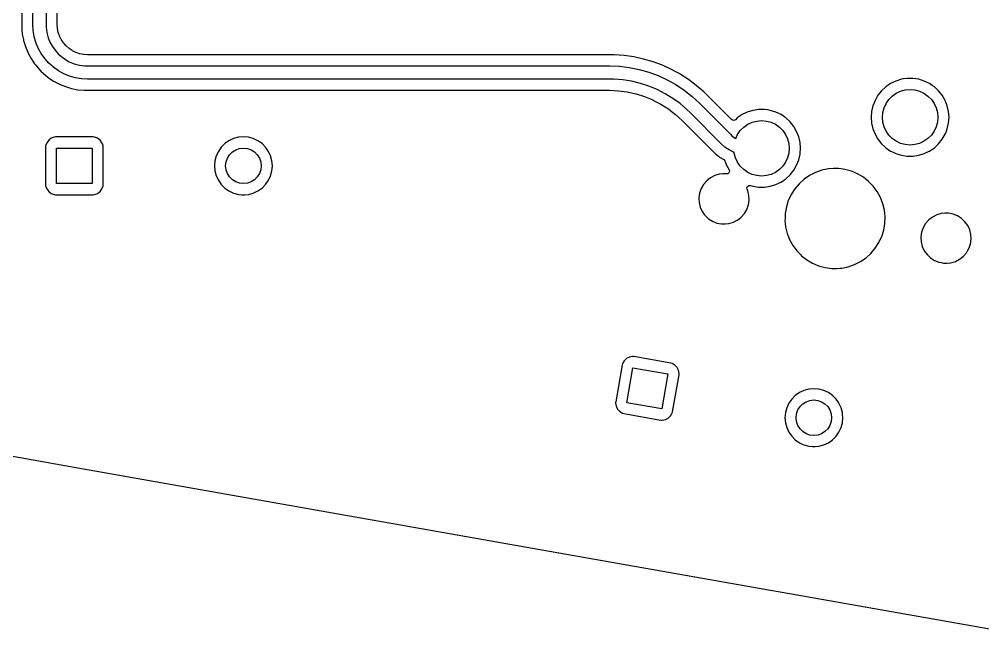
# Model space of a CAD drawing. Extents: x 68 to 346, y -197 to -84.
# Drawn here: x 126.09 to 169.51, y -195.91 to -167.78 of the extents above; entities that cross this region are included whole.
import ezdxf

# ---------------------------------------------------------------- set-up
doc = ezdxf.new("R2010")
doc.units = 0
doc.layers.add('BLACK', color=7, linetype='CONTINUOUS')

msp = doc.modelspace()

# ---------------------------------------------------------------- linework, layer by layer
at = {"layer": 'BLACK', "linetype": 'CONTINUOUS'}
for p, q in [((126.2, -159.613), (126.2, -168.059)), ((126.7, -168.012), (126.7, -159.648)), ((127.3, -159.648), (127.3, -168.012)), ((127.8, -167.928), (127.8, -159.732)), ((126.716, -168.288), (126.7, -168.012)), ((126.7, -168.012), (126.7, -168.012)), ((127.3, -168.012), (127.3, -168.012)), ((127.3, -168.012), (127.3, -168.012)), ((127.3, -168.012), (127.3, -168.134)), ((127.8, -168.009), (127.801, -167.928)), ((127.801, -167.928), (127.8, -167.928)), ((127.8, -168.01), (127.8, -168.009)), ((127.801, -168.014), (127.8, -168.01)), ((127.812, -168.186), (127.801, -168.014)), ((126.2, -168.059), (126.2, -168.059)), ((126.2, -168.059), (126.2, -168.158)), ((126.2, -168.158), (126.2, -168.158)), ((126.2, -168.158), (126.211, -168.27)), ((126.211, -168.27), (126.228, -168.448)), ((126.228, -168.448), (126.228, -168.448)), ((126.228, -168.448), (126.277, -168.692)), ((126.762, -168.561), (126.716, -168.288)), ((127.3, -168.134), (127.332, -168.377)), ((127.332, -168.377), (127.395, -168.614)), ((127.813, -168.194), (127.812, -168.186)), ((127.846, -168.362), (127.813, -168.194)), ((127.848, -168.37), (127.846, -168.362)), ((127.875, -168.448), (127.848, -168.37)), ((127.898, -168.516), (127.875, -168.448)), ((126.277, -168.692), (126.285, -168.734)), ((126.285, -168.734), (126.37, -169.013)), ((126.839, -168.827), (126.762, -168.561)), ((126.944, -169.083), (126.839, -168.827)), ((127.395, -168.614), (127.489, -168.84)), ((127.489, -168.84), (127.611, -169.052)), ((127.903, -168.531), (127.898, -168.516)), ((127.906, -168.539), (127.903, -168.531)), ((127.982, -168.692), (127.906, -168.539)), ((127.986, -168.699), (127.982, -168.692)), ((128.081, -168.841), (127.986, -168.699)), ((128.086, -168.848), (128.081, -168.841)), ((128.112, -168.878), (128.086, -168.848)), ((128.198, -168.976), (128.112, -168.878)), ((126.37, -169.013), (126.37, -169.013)), ((126.37, -169.013), (126.37, -169.013)), ((126.37, -169.013), (126.47, -169.255)), ((126.47, -169.255), (126.481, -169.283)), ((126.481, -169.283), (126.55, -169.411)), ((127.078, -169.325), (126.944, -169.083)), ((127.238, -169.551), (127.078, -169.325)), ((127.611, -169.052), (127.761, -169.246)), ((127.761, -169.246), (127.847, -169.333)), ((127.847, -169.333), (127.847, -169.333)), ((127.847, -169.333), (127.934, -169.419)), ((128.204, -168.982), (128.198, -168.976)), ((128.332, -169.094), (128.204, -168.982)), ((128.339, -169.099), (128.332, -169.094)), ((128.481, -169.194), (128.339, -169.099)), ((128.488, -169.198), (128.481, -169.194)), ((128.602, -169.255), (128.488, -169.198)), ((128.641, -169.274), (128.602, -169.255)), ((128.649, -169.277), (128.641, -169.274)), ((128.81, -169.332), (128.649, -169.277)), ((128.818, -169.334), (128.81, -169.332)), ((128.986, -169.367), (128.818, -169.334)), ((126.55, -169.411), (126.619, -169.54)), ((126.619, -169.54), (126.619, -169.54)), ((126.619, -169.54), (126.781, -169.782)), ((126.781, -169.782), (126.837, -169.851)), ((127.423, -169.757), (127.238, -169.551)), ((127.629, -169.942), (127.423, -169.757)), ((127.423, -169.757), (127.423, -169.757)), ((127.934, -169.419), (128.128, -169.569)), ((128.128, -169.569), (128.34, -169.691)), ((128.34, -169.691), (128.566, -169.785)), ((128.566, -169.785), (128.803, -169.848)), ((128.994, -169.368), (128.986, -169.367)), ((129.166, -169.379), (128.994, -169.368)), ((129.17, -169.379), (129.166, -169.379)), ((129.255, -169.379), (129.17, -169.379)), ((152.731, -169.379), (129.255, -169.379)), ((129.255, -169.379), (129.255, -169.379)), ((152.909, -169.38), (152.731, -169.379)), ((152.731, -169.379), (152.731, -169.379)), ((153.354, -169.411), (152.909, -169.38)), ((153.795, -169.475), (153.354, -169.411)), ((154.231, -169.57), (153.795, -169.475)), ((154.659, -169.695), (154.231, -169.57)), ((154.231, -169.57), (154.231, -169.57)), ((155.076, -169.851), (154.659, -169.695)), ((126.837, -169.851), (126.966, -170.008)), ((126.966, -170.008), (126.966, -170.008)), ((126.966, -170.008), (127.009, -170.052)), ((127.009, -170.052), (127.009, -170.052)), ((127.009, -170.052), (127.033, -170.075)), ((127.033, -170.075), (127.033, -170.075)), ((127.033, -170.075), (127.069, -170.111)), ((127.069, -170.111), (127.069, -170.111)), ((127.069, -170.111), (127.172, -170.214)), ((127.172, -170.214), (127.398, -170.399)), ((127.855, -170.102), (127.629, -169.942)), ((128.097, -170.236), (127.855, -170.102)), ((128.803, -169.848), (129.046, -169.88)), ((129.046, -169.88), (129.168, -169.88)), ((129.168, -169.88), (129.168, -169.88)), ((129.168, -169.88), (129.168, -169.88)), ((129.168, -169.88), (152.686, -169.88)), ((152.686, -169.88), (152.686, -169.88)), ((152.686, -169.88), (152.686, -169.88)), ((152.686, -169.88), (153.137, -169.898)), ((153.137, -169.898), (153.584, -169.951)), ((153.584, -169.951), (154.026, -170.039)), ((154.026, -170.039), (154.46, -170.161)), ((154.46, -170.161), (154.883, -170.317)), ((155.482, -170.036), (155.076, -169.851)), ((155.076, -169.851), (155.076, -169.851)), ((155.076, -169.851), (155.076, -169.851)), ((155.619, -170.111), (155.482, -170.036)), ((155.825, -170.224), (155.619, -170.111)), ((127.398, -170.399), (127.398, -170.399)), ((127.398, -170.399), (127.398, -170.399)), ((127.398, -170.399), (127.64, -170.561)), ((127.64, -170.561), (127.64, -170.561)), ((127.64, -170.561), (127.64, -170.561)), ((127.64, -170.561), (127.897, -170.699)), ((128.353, -170.342), (128.097, -170.236)), ((128.619, -170.418), (128.353, -170.342)), ((128.892, -170.464), (128.619, -170.418)), ((129.168, -170.48), (128.892, -170.464)), ((152.686, -170.48), (129.168, -170.48)), ((129.168, -170.48), (129.168, -170.48)), ((129.168, -170.48), (129.168, -170.48)), ((152.888, -170.48), (152.686, -170.48)), ((153.291, -170.512), (152.888, -170.48)), ((153.69, -170.575), (153.291, -170.512)), ((154.083, -170.669), (153.69, -170.575)), ((154.883, -170.317), (155.293, -170.506)), ((155.293, -170.506), (155.686, -170.726)), ((155.873, -170.25), (155.825, -170.224)), ((156.248, -170.491), (155.873, -170.25)), ((156.605, -170.758), (156.248, -170.491)), ((156.248, -170.491), (156.248, -170.491)), ((165.599, -170.561), (165.362, -170.675)), ((165.85, -170.484), (165.599, -170.561)), ((165.947, -170.469), (165.85, -170.484)), ((165.85, -170.484), (165.85, -170.484)), ((165.85, -170.484), (165.85, -170.484)), ((166.109, -170.445), (165.947, -170.469)), ((166.371, -170.445), (166.109, -170.445)), ((166.109, -170.445), (166.109, -170.445)), ((166.506, -170.465), (166.371, -170.445)), ((166.371, -170.445), (166.371, -170.445)), ((166.631, -170.484), (166.506, -170.465)), ((166.881, -170.561), (166.631, -170.484)), ((166.631, -170.484), (166.631, -170.484)), ((166.631, -170.484), (166.631, -170.484)), ((167.118, -170.675), (166.881, -170.561)), ((166.881, -170.561), (166.881, -170.561)), ((127.897, -170.699), (128.167, -170.81)), ((128.167, -170.81), (128.446, -170.895)), ((128.446, -170.895), (128.732, -170.952)), ((128.732, -170.952), (129.022, -170.981)), ((129.022, -170.981), (129.168, -170.981)), ((129.168, -170.981), (152.686, -170.981)), ((152.686, -170.981), (153.088, -170.998)), ((153.088, -170.998), (153.093, -170.999)), ((153.093, -170.999), (153.489, -171.051)), ((153.489, -171.051), (153.495, -171.052)), ((153.495, -171.052), (153.885, -171.138)), ((154.467, -170.794), (154.083, -170.669)), ((154.84, -170.949), (154.467, -170.794)), ((155.2, -171.132), (154.84, -170.949)), ((155.686, -170.726), (156.061, -170.977)), ((156.061, -170.977), (156.415, -171.256)), ((156.942, -171.05), (156.605, -170.758)), ((156.605, -170.758), (156.605, -170.758)), ((156.974, -171.082), (156.942, -171.05)), ((157.067, -171.175), (156.974, -171.082)), ((164.953, -171.001), (164.79, -171.206)), ((165.146, -170.823), (164.953, -171.001)), ((165.362, -170.675), (165.146, -170.823)), ((165.362, -170.675), (165.362, -170.675)), ((165.615, -171.113), (165.813, -171.021)), ((165.813, -171.021), (166.023, -170.964)), ((166.023, -170.964), (166.24, -170.945)), ((166.24, -170.945), (166.457, -170.964)), ((166.457, -170.964), (166.668, -171.021)), ((166.668, -171.021), (166.865, -171.113)), ((167.24, -170.758), (167.118, -170.675)), ((167.118, -170.675), (167.118, -170.675)), ((167.118, -170.675), (167.118, -170.675)), ((167.118, -170.675), (167.118, -170.675)), ((167.335, -170.823), (167.24, -170.758)), ((167.527, -171.001), (167.335, -170.823)), ((167.691, -171.206), (167.527, -171.001)), ((167.527, -171.001), (167.527, -171.001)), ((167.527, -171.001), (167.527, -171.001)), ((153.885, -171.138), (153.89, -171.139)), ((153.89, -171.139), (154.271, -171.26)), ((154.271, -171.26), (154.276, -171.261)), ((154.276, -171.261), (154.35, -171.292)), ((154.35, -171.292), (154.645, -171.414)), ((154.645, -171.414), (154.65, -171.417)), ((154.65, -171.417), (155.004, -171.601)), ((155.545, -171.343), (155.2, -171.132)), ((155.872, -171.581), (155.545, -171.343)), ((156.415, -171.256), (156.746, -171.562)), ((158.192, -172.3), (157.067, -171.175)), ((157.067, -171.175), (157.067, -171.175)), ((164.659, -171.434), (164.563, -171.678)), ((164.79, -171.206), (164.659, -171.434)), ((165.158, -171.57), (165.283, -171.392)), ((165.283, -171.392), (165.437, -171.238)), ((165.437, -171.238), (165.615, -171.113)), ((166.865, -171.113), (167.044, -171.238)), ((167.044, -171.238), (167.198, -171.392)), ((167.198, -171.392), (167.323, -171.57)), ((167.822, -171.434), (167.691, -171.206)), ((167.918, -171.678), (167.822, -171.434)), ((155.004, -171.601), (155.009, -171.604)), ((155.009, -171.604), (155.346, -171.818)), ((155.346, -171.818), (155.35, -171.821)), ((155.35, -171.821), (155.551, -171.976)), ((156.179, -171.843), (155.872, -171.581)), ((156.322, -171.986), (156.179, -171.843)), ((156.746, -171.562), (156.746, -171.562)), ((156.746, -171.562), (158.145, -172.961)), ((159.155, -171.883), (158.904, -171.96)), ((159.253, -171.868), (159.155, -171.883)), ((159.155, -171.883), (159.155, -171.883)), ((159.155, -171.883), (159.155, -171.883)), ((159.414, -171.844), (159.253, -171.868)), ((159.677, -171.844), (159.414, -171.844)), ((159.414, -171.844), (159.414, -171.844)), ((159.811, -171.864), (159.677, -171.844)), ((159.677, -171.844), (159.677, -171.844)), ((159.936, -171.883), (159.811, -171.864)), ((160.187, -171.96), (159.936, -171.883)), ((159.936, -171.883), (159.936, -171.883)), ((159.936, -171.883), (159.936, -171.883)), ((164.504, -171.934), (164.485, -172.195)), ((164.563, -171.678), (164.504, -171.934)), ((164.504, -171.934), (164.504, -171.934)), ((164.563, -171.678), (164.563, -171.678)), ((165.009, -171.978), (165.066, -171.768)), ((165.066, -171.768), (165.158, -171.57)), ((167.323, -171.57), (167.415, -171.768)), ((167.415, -171.768), (167.471, -171.978)), ((167.976, -171.934), (167.918, -171.678)), ((167.996, -172.195), (167.976, -171.934)), ((167.976, -171.934), (167.976, -171.934)), ((167.976, -171.934), (167.976, -171.934)), ((155.551, -171.976), (155.667, -172.065)), ((155.667, -172.065), (155.671, -172.068)), ((155.671, -172.068), (155.968, -172.34)), ((155.968, -172.34), (157.4, -173.772)), ((157.721, -173.385), (156.322, -171.986)), ((156.322, -171.986), (156.322, -171.986)), ((158.232, -172.326), (158.192, -172.3)), ((158.301, -172.334), (158.232, -172.326)), ((158.364, -172.303), (158.301, -172.334)), ((158.451, -172.222), (158.364, -172.303)), ((158.668, -172.074), (158.451, -172.222)), ((158.904, -171.96), (158.668, -172.074)), ((158.668, -172.074), (158.668, -172.074)), ((159.118, -172.419), (159.328, -172.363)), ((159.328, -172.363), (159.546, -172.344)), ((159.546, -172.344), (159.763, -172.363)), ((159.763, -172.363), (159.973, -172.419)), ((160.423, -172.074), (160.187, -171.96)), ((160.187, -171.96), (160.187, -171.96)), ((160.601, -172.195), (160.423, -172.074)), ((160.423, -172.074), (160.423, -172.074)), ((160.423, -172.074), (160.423, -172.074)), ((160.423, -172.074), (160.423, -172.074)), ((160.64, -172.222), (160.601, -172.195)), ((160.601, -172.195), (160.601, -172.195)), ((160.832, -172.4), (160.64, -172.222)), ((164.485, -172.195), (164.485, -172.195)), ((164.485, -172.195), (164.504, -172.457)), ((164.99, -172.195), (165.009, -171.978)), ((165.009, -172.412), (164.99, -172.195)), ((167.471, -171.978), (167.49, -172.195)), ((167.49, -172.195), (167.471, -172.412)), ((167.976, -172.457), (167.996, -172.195)), ((167.996, -172.195), (167.996, -172.195)), ((158.463, -172.969), (158.588, -172.791)), ((158.588, -172.791), (158.742, -172.637)), ((158.742, -172.637), (158.921, -172.512)), ((158.921, -172.512), (159.118, -172.419)), ((159.973, -172.419), (160.171, -172.512)), ((160.171, -172.512), (160.349, -172.637)), ((160.349, -172.637), (160.503, -172.791)), ((160.503, -172.791), (160.628, -172.969)), ((160.996, -172.605), (160.832, -172.4)), ((160.832, -172.4), (160.832, -172.4)), ((160.832, -172.4), (160.832, -172.4)), ((161.127, -172.832), (160.996, -172.605)), ((164.504, -172.457), (164.504, -172.457)), ((164.504, -172.457), (164.563, -172.713)), ((164.563, -172.713), (164.563, -172.713)), ((164.563, -172.713), (164.563, -172.713)), ((164.563, -172.713), (164.659, -172.957)), ((165.066, -172.623), (165.009, -172.412)), ((165.158, -172.82), (165.066, -172.623)), ((165.283, -172.999), (165.158, -172.82)), ((167.323, -172.82), (167.198, -172.999)), ((167.415, -172.623), (167.323, -172.82)), ((167.471, -172.412), (167.415, -172.623)), ((167.822, -172.957), (167.876, -172.818)), ((167.876, -172.818), (167.918, -172.713)), ((167.918, -172.713), (167.976, -172.457)), ((167.976, -172.457), (167.976, -172.457)), ((127.415, -173.225), (127.329, -173.34)), ((127.53, -173.139), (127.415, -173.225)), ((127.415, -173.225), (127.415, -173.225)), ((127.665, -173.089), (127.53, -173.139)), ((127.53, -173.139), (127.53, -173.139)), ((127.725, -173.082), (127.665, -173.089)), ((129.42, -173.082), (127.725, -173.082)), ((127.725, -173.082), (127.725, -173.082)), ((129.48, -173.089), (129.42, -173.082)), ((129.42, -173.082), (129.42, -173.082)), ((129.42, -173.082), (129.42, -173.082)), ((129.42, -173.082), (129.42, -173.082)), ((129.615, -173.139), (129.48, -173.089)), ((129.48, -173.089), (129.48, -173.089)), ((129.73, -173.225), (129.615, -173.139)), ((129.615, -173.139), (129.615, -173.139)), ((129.816, -173.34), (129.73, -173.225)), ((129.73, -173.225), (129.73, -173.225)), ((135.54, -173.252), (135.353, -173.383)), ((135.746, -173.156), (135.54, -173.252)), ((135.54, -173.252), (135.54, -173.252)), ((135.966, -173.097), (135.746, -173.156)), ((135.746, -173.156), (135.746, -173.156)), ((136.192, -173.077), (135.966, -173.097)), ((135.966, -173.097), (135.966, -173.097)), ((136.193, -173.077), (136.192, -173.077)), ((136.419, -173.097), (136.193, -173.077)), ((136.639, -173.156), (136.419, -173.097)), ((136.419, -173.097), (136.419, -173.097)), ((136.419, -173.097), (136.419, -173.097)), ((136.419, -173.097), (136.419, -173.097)), ((136.419, -173.097), (136.419, -173.097)), ((136.845, -173.252), (136.639, -173.156)), ((136.639, -173.156), (136.639, -173.156)), ((137.032, -173.383), (136.845, -173.252)), ((136.845, -173.252), (136.845, -173.252)), ((158.145, -172.961), (158.145, -172.961)), ((158.145, -172.961), (158.145, -172.961)), ((158.145, -172.961), (158.145, -172.961)), ((158.145, -172.961), (158.208, -173.024)), ((158.208, -173.024), (158.353, -173.129)), ((158.353, -173.129), (158.382, -173.144)), ((158.382, -173.144), (158.463, -172.969)), ((160.628, -172.969), (160.72, -173.167)), ((160.72, -173.167), (160.777, -173.377)), ((161.223, -173.077), (161.127, -172.832)), ((161.281, -173.332), (161.223, -173.077)), ((164.659, -172.957), (164.79, -173.184)), ((164.79, -173.184), (164.843, -173.251)), ((164.843, -173.251), (164.953, -173.389)), ((165.437, -173.153), (165.283, -172.999)), ((165.615, -173.278), (165.437, -173.153)), ((167.044, -173.153), (166.865, -173.278)), ((167.198, -172.999), (167.044, -173.153)), ((167.527, -173.389), (167.691, -173.184)), ((167.691, -173.184), (167.822, -172.957)), ((127.278, -173.475), (127.272, -173.535)), ((127.272, -173.535), (127.272, -173.535)), ((127.272, -173.535), (127.272, -173.535)), ((127.272, -173.535), (127.272, -175.23)), ((127.329, -173.34), (127.278, -173.475)), ((127.329, -173.34), (127.329, -173.34)), ((127.772, -175.183), (127.772, -173.583)), ((127.772, -173.583), (129.373, -173.583)), ((129.373, -173.583), (129.373, -175.183)), ((129.837, -173.397), (129.816, -173.34)), ((129.816, -173.34), (129.816, -173.34)), ((129.867, -173.475), (129.837, -173.397)), ((129.873, -173.535), (129.867, -173.475)), ((129.873, -174.383), (129.873, -173.535)), ((135.192, -173.543), (135.062, -173.73)), ((135.353, -173.383), (135.192, -173.543)), ((135.694, -173.757), (135.845, -173.662)), ((135.845, -173.662), (136.014, -173.603)), ((136.014, -173.603), (136.192, -173.583)), ((136.192, -173.583), (136.371, -173.603)), ((136.371, -173.603), (136.54, -173.662)), ((136.54, -173.662), (136.691, -173.757)), ((137.193, -173.543), (137.032, -173.383)), ((137.323, -173.73), (137.193, -173.543)), ((137.193, -173.543), (137.193, -173.543)), ((157.892, -173.535), (157.721, -173.385)), ((157.721, -173.385), (157.721, -173.385)), ((158.081, -173.661), (157.892, -173.535)), ((158.285, -173.762), (158.081, -173.661)), ((160.777, -173.377), (160.796, -173.594)), ((160.796, -173.594), (160.777, -173.811)), ((161.301, -173.594), (161.281, -173.332)), ((161.281, -173.332), (161.281, -173.332)), ((161.281, -173.332), (161.281, -173.332)), ((161.283, -173.838), (161.301, -173.594)), ((161.301, -173.594), (161.301, -173.594)), ((164.953, -173.389), (165.121, -173.545)), ((165.121, -173.545), (165.146, -173.568)), ((165.146, -173.568), (165.362, -173.716)), ((165.813, -173.37), (165.615, -173.278)), ((166.023, -173.426), (165.813, -173.37)), ((166.24, -173.445), (166.023, -173.426)), ((166.457, -173.426), (166.24, -173.445)), ((166.668, -173.37), (166.457, -173.426)), ((166.865, -173.278), (166.668, -173.37)), ((167.118, -173.716), (167.335, -173.568)), ((167.335, -173.568), (167.527, -173.389)), ((134.966, -173.936), (134.907, -174.156)), ((135.062, -173.73), (134.966, -173.936)), ((134.966, -173.936), (134.966, -173.936)), ((135.062, -173.73), (135.062, -173.73)), ((135.413, -174.205), (135.472, -174.035)), ((135.472, -174.035), (135.567, -173.884)), ((135.567, -173.884), (135.694, -173.757)), ((136.691, -173.757), (136.818, -173.884)), ((136.818, -173.884), (136.913, -174.035)), ((136.913, -174.035), (136.972, -174.205)), ((137.419, -173.936), (137.323, -173.73)), ((137.478, -174.156), (137.419, -173.936)), ((157.4, -173.772), (157.4, -173.772)), ((157.4, -173.772), (157.456, -173.828)), ((157.456, -173.828), (157.604, -173.946)), ((157.604, -173.946), (157.652, -173.985)), ((157.652, -173.985), (157.652, -173.985)), ((157.652, -173.985), (157.838, -174.101)), ((157.838, -174.101), (157.884, -174.154)), ((158.311, -173.771), (158.285, -173.762)), ((158.315, -173.811), (158.311, -173.771)), ((158.371, -174.022), (158.315, -173.811)), ((158.463, -174.219), (158.371, -174.022)), ((160.72, -174.022), (160.628, -174.219)), ((160.777, -173.811), (160.72, -174.022)), ((161.127, -174.356), (161.223, -174.111)), ((161.223, -174.111), (161.281, -173.856)), ((161.281, -173.856), (161.283, -173.838)), ((165.362, -173.716), (165.362, -173.716)), ((165.362, -173.716), (165.362, -173.716)), ((165.362, -173.716), (165.362, -173.716)), ((165.362, -173.716), (165.477, -173.771)), ((165.477, -173.771), (165.599, -173.829)), ((165.599, -173.829), (165.599, -173.829)), ((165.599, -173.829), (165.599, -173.829)), ((165.599, -173.829), (165.85, -173.907)), ((165.85, -173.907), (166.109, -173.946)), ((166.109, -173.946), (166.371, -173.946)), ((166.371, -173.946), (166.631, -173.907)), ((166.631, -173.907), (166.881, -173.829)), ((166.881, -173.829), (167.102, -173.723)), ((167.102, -173.723), (167.118, -173.716)), ((167.118, -173.716), (167.118, -173.716)), ((167.118, -173.716), (167.118, -173.716)), ((129.873, -175.23), (129.873, -174.383)), ((134.907, -174.156), (134.887, -174.383)), ((134.887, -174.383), (134.887, -174.383)), ((134.887, -174.383), (134.907, -174.609)), ((134.907, -174.156), (134.907, -174.156)), ((135.392, -174.383), (135.413, -174.205)), ((135.413, -174.561), (135.392, -174.383)), ((135.472, -174.73), (135.413, -174.561)), ((136.972, -174.561), (136.913, -174.73)), ((136.972, -174.205), (136.993, -174.383)), ((136.993, -174.383), (136.972, -174.561)), ((137.498, -174.383), (137.478, -174.156)), ((137.478, -174.156), (137.478, -174.156)), ((137.478, -174.609), (137.496, -174.4)), ((137.496, -174.4), (137.498, -174.383)), ((137.498, -174.383), (137.498, -174.383)), ((157.884, -174.154), (157.888, -174.161)), ((157.888, -174.161), (157.964, -174.356)), ((157.964, -174.356), (157.964, -174.356)), ((157.964, -174.356), (158.084, -174.564)), ((158.084, -174.564), (158.101, -174.632)), ((158.588, -174.398), (158.463, -174.219)), ((158.742, -174.552), (158.588, -174.398)), ((158.921, -174.677), (158.742, -174.552)), ((160.349, -174.552), (160.171, -174.677)), ((160.503, -174.398), (160.349, -174.552)), ((160.628, -174.219), (160.503, -174.398)), ((160.996, -174.583), (161.127, -174.356)), ((162.556, -174.522), (162.261, -174.582)), ((162.781, -174.507), (162.556, -174.522)), ((162.556, -174.522), (162.556, -174.522)), ((163.007, -174.507), (162.781, -174.507)), ((162.781, -174.507), (162.781, -174.507)), ((163.231, -174.537), (163.007, -174.507)), ((163.306, -174.547), (163.231, -174.537)), ((163.596, -174.626), (163.306, -174.547)), ((134.907, -174.609), (134.907, -174.609)), ((134.907, -174.609), (134.966, -174.829)), ((134.966, -174.829), (134.966, -174.829)), ((134.966, -174.829), (135.062, -175.035)), ((135.567, -174.881), (135.472, -174.73)), ((135.694, -175.008), (135.567, -174.881)), ((136.818, -174.881), (136.691, -175.008)), ((136.913, -174.73), (136.818, -174.881)), ((137.323, -175.035), (137.419, -174.829)), ((137.419, -174.829), (137.478, -174.609)), ((157.243, -174.924), (157.074, -175.057)), ((157.434, -174.825), (157.243, -174.924)), ((157.64, -174.765), (157.434, -174.825)), ((157.8, -174.749), (157.64, -174.765)), ((157.64, -174.765), (157.64, -174.765)), ((157.961, -174.749), (157.8, -174.749)), ((157.965, -174.75), (157.961, -174.749)), ((158.023, -174.742), (157.965, -174.75)), ((158.078, -174.698), (158.023, -174.742)), ((158.101, -174.632), (158.078, -174.698)), ((159.118, -174.769), (158.921, -174.677)), ((159.328, -174.825), (159.118, -174.769)), ((159.546, -174.844), (159.328, -174.825)), ((159.763, -174.825), (159.546, -174.844)), ((159.973, -174.769), (159.763, -174.825)), ((160.171, -174.677), (159.973, -174.769)), ((160.423, -175.114), (160.64, -174.967)), ((160.64, -174.967), (160.832, -174.788)), ((160.832, -174.788), (160.996, -174.583)), ((161.459, -174.987), (161.235, -175.189)), ((161.707, -174.816), (161.459, -174.987)), ((161.976, -174.681), (161.707, -174.816)), ((162.261, -174.582), (161.976, -174.681)), ((161.976, -174.681), (161.976, -174.681)), ((163.874, -174.744), (163.596, -174.626)), ((163.596, -174.626), (163.596, -174.626)), ((164.133, -174.898), (163.874, -174.744)), ((164.246, -174.987), (164.133, -174.898)), ((164.133, -174.898), (164.133, -174.898)), ((164.133, -174.898), (164.133, -174.898)), ((164.37, -175.084), (164.246, -174.987)), ((127.272, -175.23), (127.278, -175.29)), ((127.272, -175.23), (127.272, -175.23)), ((127.278, -175.29), (127.329, -175.425)), ((127.329, -175.425), (127.329, -175.425)), ((127.329, -175.425), (127.415, -175.54)), ((129.373, -175.183), (127.772, -175.183)), ((129.73, -175.54), (129.816, -175.425)), ((129.816, -175.425), (129.867, -175.29)), ((129.867, -175.29), (129.873, -175.23)), ((135.062, -175.035), (135.062, -175.035)), ((135.062, -175.035), (135.192, -175.222)), ((135.192, -175.222), (135.353, -175.383)), ((135.353, -175.383), (135.353, -175.383)), ((135.353, -175.383), (135.54, -175.513)), ((135.845, -175.103), (135.694, -175.008)), ((136.014, -175.163), (135.845, -175.103)), ((136.192, -175.183), (136.014, -175.163)), ((136.371, -175.163), (136.192, -175.183)), ((136.54, -175.103), (136.371, -175.163)), ((136.691, -175.008), (136.54, -175.103)), ((136.845, -175.513), (137.032, -175.383)), ((137.032, -175.383), (137.193, -175.222)), ((137.193, -175.222), (137.323, -175.035)), ((156.825, -175.405), (156.755, -175.608)), ((156.933, -175.219), (156.825, -175.405)), ((157.074, -175.057), (156.933, -175.219)), ((157.074, -175.057), (157.074, -175.057)), ((158.883, -175.372), (158.912, -175.308)), ((158.893, -175.441), (158.883, -175.372)), ((158.912, -175.308), (158.971, -175.27)), ((158.971, -175.27), (159.04, -175.27)), ((159.04, -175.27), (159.042, -175.271)), ((159.042, -175.271), (159.155, -175.305)), ((159.155, -175.305), (159.414, -175.345)), ((159.414, -175.345), (159.677, -175.345)), ((159.677, -175.345), (159.936, -175.305)), ((159.936, -175.305), (160.187, -175.228)), ((160.187, -175.228), (160.381, -175.135)), ((160.381, -175.135), (160.423, -175.114)), ((160.423, -175.114), (160.423, -175.114)), ((160.423, -175.114), (160.423, -175.114)), ((161.041, -175.419), (160.879, -175.673)), ((161.235, -175.189), (161.041, -175.419)), ((164.579, -175.301), (164.37, -175.084)), ((164.758, -175.543), (164.579, -175.301)), ((127.415, -175.54), (127.415, -175.54)), ((127.415, -175.54), (127.53, -175.626)), ((127.53, -175.626), (127.53, -175.626)), ((127.53, -175.626), (127.665, -175.677)), ((127.665, -175.677), (127.665, -175.677)), ((127.665, -175.677), (127.672, -175.677)), ((127.672, -175.677), (127.725, -175.683)), ((127.725, -175.683), (129.42, -175.683)), ((129.42, -175.683), (129.48, -175.677)), ((129.48, -175.677), (129.615, -175.626)), ((129.615, -175.626), (129.73, -175.54)), ((135.54, -175.513), (135.746, -175.609)), ((135.746, -175.609), (135.746, -175.609)), ((135.746, -175.609), (135.746, -175.609)), ((135.746, -175.609), (135.799, -175.624)), ((135.799, -175.624), (135.966, -175.668)), ((135.966, -175.668), (136.128, -175.682)), ((136.128, -175.682), (136.192, -175.688)), ((136.192, -175.688), (136.192, -175.688)), ((136.192, -175.688), (136.193, -175.688)), ((136.193, -175.688), (136.256, -175.682)), ((136.256, -175.682), (136.419, -175.668)), ((136.419, -175.668), (136.639, -175.609)), ((136.639, -175.609), (136.845, -175.513)), ((156.755, -175.608), (156.724, -175.821)), ((156.724, -175.821), (156.724, -175.821)), ((156.724, -175.821), (156.735, -176.036)), ((156.755, -175.608), (156.755, -175.608)), ((158.922, -175.505), (158.893, -175.441)), ((158.973, -175.714), (158.922, -175.505)), ((158.983, -175.929), (158.973, -175.714)), ((160.879, -175.673), (160.76, -175.929)), ((160.879, -175.673), (160.879, -175.673)), ((164.903, -175.808), (164.758, -175.543)), ((165.011, -176.089), (164.903, -175.808)), ((156.735, -176.036), (156.785, -176.245)), ((156.785, -176.245), (156.785, -176.245)), ((156.785, -176.245), (156.873, -176.438)), ((158.882, -176.345), (158.953, -176.142)), ((158.953, -176.142), (158.983, -175.929)), ((160.663, -176.234), (160.638, -176.378)), ((160.752, -175.946), (160.663, -176.234)), ((160.76, -175.929), (160.752, -175.946)), ((160.752, -175.946), (160.752, -175.946)), ((165.081, -176.382), (165.011, -176.089)), ((156.873, -176.438), (156.875, -176.44)), ((156.875, -176.44), (156.981, -176.59)), ((156.981, -176.59), (156.999, -176.615)), ((156.999, -176.615), (156.999, -176.615)), ((156.999, -176.615), (157.155, -176.764)), ((158.465, -176.826), (158.634, -176.693)), ((158.634, -176.693), (158.775, -176.531)), ((158.775, -176.531), (158.776, -176.529)), ((158.776, -176.529), (158.861, -176.382)), ((158.861, -176.382), (158.882, -176.345)), ((160.612, -176.531), (160.605, -176.764)), ((160.638, -176.378), (160.612, -176.531)), ((165.111, -176.682), (165.081, -176.382)), ((165.101, -176.983), (165.111, -176.682)), ((167.248, -176.688), (167.079, -176.821)), ((167.439, -176.59), (167.248, -176.688)), ((167.645, -176.529), (167.439, -176.59)), ((167.806, -176.514), (167.645, -176.529)), ((167.645, -176.529), (167.645, -176.529)), ((167.967, -176.514), (167.806, -176.514)), ((168.178, -176.554), (167.967, -176.514)), ((167.967, -176.514), (167.967, -176.514)), ((168.377, -176.634), (168.178, -176.554)), ((168.558, -176.751), (168.377, -176.634)), ((157.155, -176.764), (157.155, -176.764)), ((157.155, -176.764), (157.155, -176.764)), ((157.155, -176.764), (157.336, -176.88)), ((157.336, -176.88), (157.535, -176.96)), ((157.535, -176.96), (157.641, -176.98)), ((157.641, -176.98), (157.746, -177)), ((157.746, -177), (157.746, -177)), ((157.746, -177), (157.907, -177)), ((157.907, -177), (158.068, -176.985)), ((157.907, -177), (157.907, -177)), ((158.068, -176.985), (158.274, -176.925)), ((158.274, -176.925), (158.453, -176.832)), ((158.453, -176.832), (158.465, -176.826)), ((160.605, -176.764), (160.602, -176.832)), ((160.602, -176.832), (160.632, -177.132)), ((160.632, -177.132), (160.632, -177.132)), ((160.632, -177.132), (160.702, -177.425)), ((165.051, -177.28), (165.101, -176.983)), ((166.831, -177.17), (166.761, -177.373)), ((166.938, -176.983), (166.831, -177.17)), ((167.079, -176.821), (166.938, -176.983)), ((167.079, -176.821), (167.079, -176.821)), ((168.714, -176.899), (168.558, -176.751)), ((168.839, -177.074), (168.714, -176.899)), ((168.714, -176.899), (168.714, -176.899)), ((168.714, -176.899), (168.714, -176.899)), ((168.928, -177.269), (168.839, -177.074)), ((160.702, -177.425), (160.702, -177.425)), ((160.702, -177.425), (160.811, -177.707)), ((164.835, -177.841), (164.953, -177.585)), ((164.953, -177.585), (164.961, -177.568)), ((164.961, -177.568), (165.051, -177.28)), ((166.761, -177.373), (166.73, -177.585)), ((166.73, -177.585), (166.73, -177.585)), ((166.73, -177.585), (166.74, -177.8)), ((166.761, -177.373), (166.761, -177.373)), ((168.979, -177.478), (168.928, -177.269)), ((168.989, -177.693), (168.979, -177.478)), ((160.811, -177.707), (160.811, -177.707)), ((160.811, -177.707), (160.955, -177.971)), ((160.955, -177.971), (160.955, -177.971)), ((160.955, -177.971), (161.057, -178.109)), ((164.672, -178.095), (164.835, -177.841)), ((166.74, -177.8), (166.791, -178.009)), ((166.791, -178.009), (166.88, -178.205)), ((168.888, -178.109), (168.958, -177.906)), ((168.958, -177.906), (168.989, -177.693)), ((161.057, -178.109), (161.134, -178.213)), ((161.134, -178.213), (161.295, -178.38)), ((161.295, -178.38), (161.344, -178.43)), ((161.344, -178.43), (161.58, -178.617)), ((164.254, -178.527), (164.478, -178.325)), ((164.478, -178.325), (164.672, -178.095)), ((166.88, -178.205), (167.005, -178.38)), ((167.005, -178.38), (167.005, -178.38)), ((167.005, -178.38), (167.005, -178.38)), ((167.005, -178.38), (167.161, -178.528)), ((168.519, -178.552), (168.64, -178.457)), ((168.64, -178.457), (168.78, -178.295)), ((168.78, -178.295), (168.828, -178.213)), ((168.828, -178.213), (168.888, -178.109)), ((168.888, -178.109), (168.888, -178.109)), ((161.58, -178.617), (161.58, -178.617)), ((161.58, -178.617), (161.58, -178.617)), ((161.58, -178.617), (161.839, -178.77)), ((161.839, -178.77), (162.117, -178.888)), ((162.117, -178.888), (162.407, -178.967)), ((163.452, -178.932), (163.737, -178.834)), ((163.737, -178.834), (164.006, -178.698)), ((164.006, -178.698), (164.254, -178.527)), ((167.161, -178.528), (167.161, -178.528)), ((167.161, -178.528), (167.161, -178.528)), ((167.161, -178.528), (167.341, -178.644)), ((167.341, -178.644), (167.541, -178.724)), ((167.541, -178.724), (167.646, -178.744)), ((167.646, -178.744), (167.752, -178.765)), ((167.752, -178.765), (167.752, -178.765)), ((167.752, -178.765), (167.913, -178.765)), ((167.913, -178.765), (168.073, -178.749)), ((167.913, -178.765), (167.913, -178.765)), ((168.073, -178.749), (168.28, -178.689)), ((168.28, -178.689), (168.471, -178.59)), ((168.471, -178.59), (168.472, -178.589)), ((168.472, -178.589), (168.519, -178.552)), ((162.407, -178.967), (162.706, -179.008)), ((162.706, -179.008), (162.706, -179.008)), ((162.706, -179.008), (162.932, -179.008)), ((162.932, -179.008), (163.096, -178.997)), ((163.096, -178.997), (163.157, -178.993)), ((163.157, -178.993), (163.452, -178.932)), ((153.356, -183.162), (153.283, -183.286)), ((153.461, -183.064), (153.356, -183.162)), ((153.356, -183.162), (153.356, -183.162)), ((153.463, -183.063), (153.461, -183.064)), ((153.59, -182.999), (153.463, -183.063)), ((153.731, -182.973), (153.59, -182.999)), ((153.59, -182.999), (153.59, -182.999)), ((153.59, -182.999), (153.59, -182.999)), ((153.751, -182.974), (153.731, -182.973)), ((153.731, -182.973), (153.731, -182.973)), ((153.731, -182.973), (153.731, -182.973)), ((153.791, -182.977), (153.751, -182.974)), ((155.461, -183.271), (153.791, -182.977)), ((153.791, -182.977), (153.791, -182.977)), ((153.791, -182.977), (153.791, -182.977)), ((153.267, -183.344), (152.972, -185.014)), ((153.283, -183.286), (153.267, -183.344)), ((153.267, -183.344), (153.267, -183.344)), ((153.283, -183.286), (153.283, -183.286)), ((153.473, -185.054), (153.751, -183.478)), ((153.751, -183.478), (155.327, -183.756)), ((155.519, -183.288), (155.461, -183.271)), ((155.461, -183.271), (155.461, -183.271)), ((155.643, -183.361), (155.519, -183.288)), ((155.519, -183.288), (155.519, -183.288)), ((155.741, -183.466), (155.643, -183.361)), ((155.643, -183.361), (155.643, -183.361)), ((155.643, -183.361), (155.643, -183.361)), ((155.806, -183.594), (155.741, -183.466)), ((155.832, -183.736), (155.806, -183.594)), ((155.327, -183.756), (155.049, -185.332)), ((155.534, -185.461), (155.828, -183.796)), ((155.828, -183.796), (155.832, -183.736)), ((161.458, -184.501), (161.252, -184.597)), ((161.678, -184.442), (161.458, -184.501)), ((161.458, -184.501), (161.458, -184.501)), ((161.904, -184.423), (161.678, -184.442)), ((161.678, -184.442), (161.678, -184.442)), ((162.131, -184.442), (161.904, -184.423)), ((161.904, -184.423), (161.904, -184.423)), ((162.351, -184.501), (162.131, -184.442)), ((162.131, -184.442), (162.131, -184.442)), ((162.131, -184.442), (162.131, -184.442)), ((162.131, -184.442), (162.131, -184.442)), ((162.131, -184.442), (162.131, -184.442)), ((162.557, -184.597), (162.351, -184.501)), ((162.351, -184.501), (162.351, -184.501)), ((160.904, -184.889), (160.774, -185.075)), ((161.065, -184.728), (160.904, -184.889)), ((161.252, -184.597), (161.065, -184.728)), ((161.252, -184.597), (161.252, -184.597)), ((161.557, -185.007), (161.726, -184.948)), ((161.726, -184.948), (161.904, -184.928)), ((161.904, -184.928), (162.082, -184.948)), ((162.082, -184.948), (162.251, -185.007)), ((162.743, -184.728), (162.557, -184.597)), ((162.557, -184.597), (162.557, -184.597)), ((162.904, -184.889), (162.743, -184.728)), ((163.029, -185.066), (162.904, -184.889)), ((162.904, -184.889), (162.904, -184.889)), ((152.969, -185.066), (152.968, -185.074)), ((152.968, -185.074), (152.994, -185.215)), ((152.972, -185.014), (152.969, -185.066)), ((152.972, -185.014), (152.972, -185.014)), ((152.994, -185.215), (152.994, -185.215)), ((152.994, -185.215), (153.003, -185.232)), ((153.003, -185.232), (153.059, -185.344)), ((153.059, -185.344), (153.158, -185.449)), ((155.049, -185.332), (153.473, -185.054)), ((160.678, -185.282), (160.619, -185.501)), ((160.774, -185.075), (160.678, -185.282)), ((160.678, -185.282), (160.678, -185.282)), ((160.774, -185.075), (160.774, -185.075)), ((161.124, -185.55), (161.184, -185.381)), ((161.184, -185.381), (161.279, -185.229)), ((161.279, -185.229), (161.406, -185.103)), ((161.406, -185.103), (161.557, -185.007)), ((162.251, -185.007), (162.403, -185.103)), ((162.403, -185.103), (162.53, -185.229)), ((162.53, -185.229), (162.625, -185.381)), ((162.625, -185.381), (162.684, -185.55)), ((163.035, -185.075), (163.029, -185.066)), ((163.131, -185.282), (163.035, -185.075)), ((163.035, -185.075), (163.035, -185.075)), ((163.132, -185.286), (163.131, -185.282)), ((163.131, -185.282), (163.131, -185.282)), ((163.19, -185.501), (163.132, -185.286)), ((153.158, -185.449), (153.158, -185.449)), ((153.158, -185.449), (153.158, -185.449)), ((153.158, -185.449), (153.282, -185.522)), ((153.282, -185.522), (153.282, -185.522)), ((153.282, -185.522), (153.339, -185.538)), ((153.339, -185.538), (153.339, -185.538)), ((153.339, -185.538), (153.339, -185.538)), ((153.339, -185.538), (153.339, -185.538)), ((153.339, -185.538), (155.009, -185.833)), ((155.009, -185.833), (155.069, -185.837)), ((155.069, -185.837), (155.211, -185.811)), ((155.211, -185.811), (155.339, -185.746)), ((155.339, -185.746), (155.358, -185.728)), ((155.358, -185.728), (155.444, -185.647)), ((155.444, -185.647), (155.508, -185.538)), ((155.508, -185.538), (155.517, -185.523)), ((155.517, -185.523), (155.534, -185.466)), ((155.517, -185.523), (155.517, -185.523)), ((155.534, -185.466), (155.534, -185.461)), ((155.534, -185.466), (155.534, -185.466)), ((160.619, -185.501), (160.599, -185.728)), ((160.599, -185.728), (160.599, -185.728)), ((160.599, -185.728), (160.619, -185.955)), ((160.619, -185.501), (160.619, -185.501)), ((161.104, -185.728), (161.124, -185.55)), ((161.124, -185.906), (161.104, -185.728)), ((162.684, -185.55), (162.704, -185.728)), ((162.704, -185.728), (162.684, -185.906)), ((163.198, -185.593), (163.19, -185.501)), ((163.19, -185.955), (163.21, -185.728)), ((163.209, -185.721), (163.198, -185.593)), ((163.21, -185.728), (163.209, -185.721)), ((160.619, -185.955), (160.619, -185.955)), ((160.619, -185.955), (160.678, -186.175)), ((160.678, -186.175), (160.678, -186.175)), ((160.678, -186.175), (160.774, -186.381)), ((161.184, -186.075), (161.124, -185.906)), ((161.279, -186.227), (161.184, -186.075)), ((161.406, -186.353), (161.279, -186.227)), ((162.53, -186.227), (162.403, -186.353)), ((162.625, -186.075), (162.53, -186.227)), ((162.684, -185.906), (162.625, -186.075)), ((163.035, -186.381), (163.131, -186.175)), ((163.131, -186.175), (163.19, -185.955)), ((160.774, -186.381), (160.774, -186.381)), ((160.774, -186.381), (160.904, -186.567)), ((160.904, -186.567), (161.065, -186.728)), ((161.557, -186.449), (161.406, -186.353)), ((161.726, -186.508), (161.557, -186.449)), ((161.904, -186.528), (161.726, -186.508)), ((162.082, -186.508), (161.904, -186.528)), ((162.251, -186.449), (162.082, -186.508)), ((162.403, -186.353), (162.251, -186.449)), ((162.743, -186.728), (162.904, -186.567)), ((162.904, -186.567), (163.035, -186.381)), ((128.724, -188), (122.704, -186.939)), ((161.065, -186.728), (161.065, -186.728)), ((161.065, -186.728), (161.252, -186.859)), ((161.252, -186.859), (161.458, -186.955)), ((161.458, -186.955), (161.678, -187.014)), ((161.678, -187.014), (161.84, -187.028)), ((161.84, -187.028), (161.904, -187.033)), ((161.904, -187.033), (161.961, -187.029)), ((161.904, -187.033), (161.904, -187.033)), ((161.904, -187.033), (161.904, -187.033)), ((161.961, -187.029), (162.131, -187.014)), ((162.131, -187.014), (162.351, -186.955)), ((162.351, -186.955), (162.557, -186.859)), ((162.557, -186.859), (162.743, -186.728)), ((149.734, -191.705), (128.724, -188)), ((173.582, -195.91), (149.734, -191.705))]:
    msp.add_line(p, q, dxfattribs=at)

doc.saveas('drawing.dxf')
